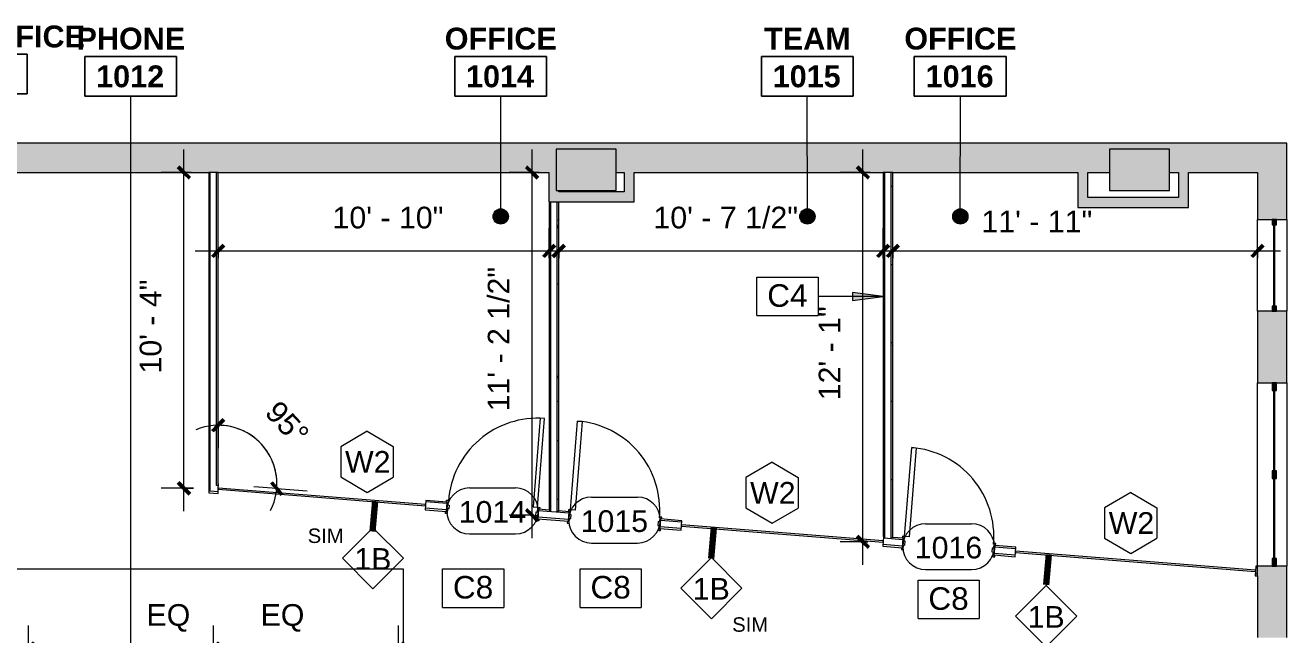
# Model space of a CAD drawing. Header units: inches. Extents: x 920 to 3811, y -644 to 2589.
# Drawn here: x 3229.5 to 3724.5, y 2342.9 to 2582.3 of the extents above; entities that cross this region are included whole.
import ezdxf

# ---------------------------------------------------------------- set-up
doc = ezdxf.new("R2010")
doc.units = ezdxf.units.IN
doc.header["$MEASUREMENT"] = 0
for name, color, linetype, lineweight in [('A-ANNO-DIMS', 211, 'Continuous', 9), ('A-ANNO-DIMS-96', 211, 'Continuous', 9), ('A-ANNO-KEYN', 231, 'Continuous', 9), ('A-ANNO-NOTE', 131, 'Continuous', 9), ('A-AREA-IDEN', 2, 'Continuous', 9), ('A-DOOR', 31, 'Continuous', 13), ('A-DOOR-IDEN', 31, 'Continuous', 9), ('A-GLAZ-CURT', 52, 'Continuous', 13), ('A-GLAZ-CWMG', 51, 'Continuous', 13), ('A-WALL', 113, 'Continuous', 13), ('A-WALL-IDEN', 211, 'Continuous', 9), ('A-WALL-PATT', 111, 'Continuous', 13), ('G-ANNO-TEXT', 231, 'Continuous', 9), ('I-WALL', 2, 'Continuous', 13), ('S-COLS', 52, 'Continuous', 13)]:
    doc.layers.add(name, color=color, linetype=linetype, lineweight=lineweight)
doc.styles.add('Arial', font='arial.ttf', dxfattribs={"height": 8.851796})
doc.styles.add('Swis721 Lt BT', font='swissl.ttf', dxfattribs={"height": 8.514638})
doc.styles.add('Swis721 Lt BT_1', font='swissl.ttf', dxfattribs={"height": 5.676425})
doc.styles.add('Swis721 Lt BT_B', font='', dxfattribs={"height": 8.583975})
doc.styles.get('Swis721 Lt BT_B').set_extended_font_data('Swis721 Lt BT', bold=True)
doc.dimstyles.new('OTJ_-_3_32__Linear__1_2__Tolerance', dxfattribs={"dimscale": 12, "dimtxt": 9, "dimasz": 0.375, "dimexe": 0.75, "dimexo": 0.5, "dimgap": 0.5, "dimtad": 1, "dimdec": 1, "dimrnd": 0.5, "dimzin": 3, "dimdsep": 46, "dimlunit": 4, "dimtxsty": 'Swis721 Lt BT', "dimblk1": 'OBLIQUE', "dimblk2": 'OBLIQUE', "dimsah": 1, "dimcen": 0.09, "dimdle": 0.75, "dimazin": 0, "dimtfac": 1, "dimtdec": 4, "dimtix": 1, "dimtmove": 0, "dimatfit": 3, "dimfxl": 1, "dimtvp": 1, "dimfrac": 2, "dimtolj": 1, "dimtzin": 0, "dimarcsym": 2})
doc.dimstyles.new('OTJ_-_3_32__Linear__1_2__Tolerance_1', dxfattribs={"dimscale": 12, "dimtxt": 9, "dimasz": 0.375, "dimexe": 0.75, "dimexo": 0.5, "dimgap": 0.5, "dimtad": 1, "dimdec": 1, "dimrnd": 0.5, "dimzin": 3, "dimdsep": 46, "dimlunit": 4, "dimtxsty": 'Swis721 Lt BT', "dimblk1": 'OBLIQUE', "dimblk2": 'OBLIQUE', "dimsah": 1, "dimcen": 0.09, "dimdle": 0.75, "dimazin": 0, "dimtfac": 1, "dimtdec": 4, "dimtix": 1, "dimtmove": 2, "dimatfit": 3, "dimfxl": 1, "dimtvp": 1, "dimfrac": 2, "dimtolj": 1, "dimtzin": 0, "dimarcsym": 2})
doc.dimstyles.new('OTJ_-_3_32__Linear__1_2__Tolerance_4', dxfattribs={"dimscale": 12, "dimtxt": 9, "dimasz": 0.375, "dimexe": 0.75, "dimexo": 0.5, "dimgap": 0.5, "dimtad": 1, "dimdec": 1, "dimrnd": 0.5, "dimzin": 3, "dimdsep": 46, "dimlunit": 4, "dimtxsty": 'Swis721 Lt BT', "dimblk1": 'OBLIQUE', "dimblk2": 'OBLIQUE', "dimsah": 1, "dimcen": 0.09, "dimdle": 0.75, "dimazin": 0, "dimtfac": 1, "dimtdec": 4, "dimtix": 1, "dimtmove": 2, "dimatfit": 3, "dimfxl": 1, "dimtvp": 1, "dimfrac": 2, "dimtolj": 1, "dimtzin": 0, "dimarcsym": 2})
doc.dimstyles.new('OTJ_-_3_32__Linear__1_2__Tolerance_5', dxfattribs={"dimscale": 12, "dimtxt": 9, "dimasz": 0.375, "dimexe": 0.75, "dimexo": 0.5, "dimgap": 0.5, "dimtad": 1, "dimdec": 1, "dimrnd": 0.5, "dimzin": 3, "dimdsep": 46, "dimlunit": 4, "dimtxsty": 'Swis721 Lt BT', "dimblk1": 'OBLIQUE', "dimblk2": 'OBLIQUE', "dimsah": 1, "dimcen": 0.09, "dimdle": 0.75, "dimazin": 0, "dimtfac": 1, "dimtdec": 4, "dimtix": 1, "dimtmove": 2, "dimatfit": 3, "dimfxl": 1, "dimtvp": 1, "dimfrac": 2, "dimtolj": 1, "dimtzin": 0, "dimarcsym": 2})
doc.dimstyles.new('OTJ_-_Angular_-_3_32__Nearest_Whole_Degree_Tolerance_11', dxfattribs={"dimscale": 12, "dimtxt": 9, "dimasz": 0.375, "dimexe": 0.75, "dimexo": 0.5, "dimgap": 0.5, "dimtad": 1, "dimdec": 1, "dimrnd": 0.5, "dimzin": 3, "dimdsep": 46, "dimlunit": 4, "dimtxsty": 'Swis721 Lt BT', "dimblk1": 'OBLIQUE', "dimblk2": 'OBLIQUE', "dimsah": 1, "dimcen": 0.09, "dimdle": 0.75, "dimadec": 0, "dimazin": 2, "dimtfac": 1, "dimtdec": 4, "dimtix": 1, "dimtmove": 0, "dimatfit": 3, "dimfxl": 1, "dimtvp": 1, "dimtfill": 1, "dimfrac": 2, "dimtolj": 1, "dimtzin": 0, "dimarcsym": 2})
pattern_1 = [(0, (-2544.007, 0), (30.72, 7.68), [1.267, -21.773, 1.267, -21.773, -122.88]), (0, (-2544.007, 0), (30.72, 7.68), [-46.08, 1.267, -44.813, 1.267, -21.773, -53.76]), (0, (-2544.007, 0), (30.72, 7.68), [-115.2, 1.267, -14.093, 1.267, -37.133]), (120, (-2532.487, 3.84), (-22.011075, 22.7643), [1.267, -21.773, 1.267, -21.773, -122.88]), (120, (-2532.487, 3.84), (-22.011075, 22.7643), [-46.08, 1.267, -44.813, 1.267, -21.773, -53.76]), (120, (-2532.487, 3.84), (-22.011075, 22.7643), [-115.2, 1.267, -14.093, 1.267, -37.133]), (240, (-2528.647, 19.2), (-8.708925, -30.4443), [1.267, -21.773, 1.267, -21.773, -122.88]), (240, (-2528.647, 19.2), (-8.708925, -30.4443), [-46.08, 1.267, -44.813, 1.267, -21.773, -53.76]), (240, (-2528.647, 19.2), (-8.708925, -30.4443), [-115.2, 1.267, -14.093, 1.267, -37.133])]

# ---------------------------------------------------------------- blocks, each defined once
blk = doc.blocks.new('Concrete-Rectangular-Column - 23 153_256 X 16 53_256-4406400-ELEVATION 10 -')
at = {"layer": 'S-COLS'}
blk.add_hatch(color=10, dxfattribs=at).paths.add_polyline_path([(-10.68, -8.1), (11.8, -8.1), (11.8, 8.1), (-11.8, 8.1), (-11.8, -8.1)], flags=0)
at = {"layer": 'S-COLS', "color": 8, "lineweight": 20}
for p, q in [((11.8, 8.1), (-11.8, 8.1)), ((-11.8, 8.1), (-11.8, -8.1)), ((11.8, -8.1), (11.8, 8.1)), ((-11.8, -8.1), (11.8, -8.1))]:
    blk.add_line(p, q, dxfattribs=at)
blk = doc.blocks.new('System Panel - Glazed-4405069-ELEVATION 10 -')
at = {"layer": 'A-GLAZ-CURT'}
blk.add_hatch(color=10, dxfattribs=at).paths.add_polyline_path([(-16, -0.25), (16, -0.25), (16, 0.25), (-16, 0.25)], flags=0)
at = {"layer": 'A-GLAZ-CURT', "color": 8, "lineweight": 20}
for p, q in [((16, 0.25), (-16, 0.25)), ((-16, 0.25), (-16, -0.25)), ((16, -0.25), (16, 0.25)), ((-16, -0.25), (16, -0.25))]:
    blk.add_line(p, q, dxfattribs=at)
blk = doc.blocks.new('Rectangular Mullion - 2_ x 1 3_4_-4405071-ELEVATION 10 -')
at = {"layer": 'A-GLAZ-CWMG'}
blk.add_hatch(color=10, dxfattribs=at).paths.add_polyline_path([(-2, 0.88), (0, 0.88), (0, -0.88), (-2, -0.88), (-2, 0.25)], flags=0)
at = {"layer": 'A-GLAZ-CWMG', "color": 8, "lineweight": 20}
for p, q in [((-2, 0.88), (0, 0.88)), ((-2, -0.88), (-2, 0.88)), ((0, 0.88), (0, -0.88)), ((0, -0.88), (-2, -0.88))]:
    blk.add_line(p, q, dxfattribs=at)
blk = doc.blocks.new('System Panel - Glazed-4405091-ELEVATION 10 -')
at = {"layer": 'A-GLAZ-CURT'}
blk.add_hatch(color=10, dxfattribs=at).paths.add_polyline_path([(-15.75, -0.25), (15.75, -0.25), (15.75, 0.25), (-15.75, 0.25)], flags=0)
at = {"layer": 'A-GLAZ-CURT', "color": 8, "lineweight": 20}
for p, q in [((15.75, 0.25), (-15.75, 0.25)), ((-15.75, 0.25), (-15.75, -0.25)), ((15.75, -0.25), (15.75, 0.25)), ((-15.75, -0.25), (15.75, -0.25))]:
    blk.add_line(p, q, dxfattribs=at)
blk = doc.blocks.new('Rectangular Mullion - 3_ x 1 3_4_-4405081-ELEVATION 10 -')
at = {"layer": 'A-GLAZ-CWMG'}
blk.add_hatch(color=10, dxfattribs=at).paths.add_polyline_path([(-3, -0.88), (-3, 0.88), (0, 0.88), (0, -0.88)], flags=0)
at = {"layer": 'A-GLAZ-CWMG', "color": 8, "lineweight": 20}
for p, q in [((-3, 0.88), (0, 0.88)), ((-3, -0.88), (-3, 0.88)), ((0, 0.88), (0, -0.88)), ((0, -0.88), (-3, -0.88))]:
    blk.add_line(p, q, dxfattribs=at)
blk = doc.blocks.new('Rectangular Mullion - 3_ x 1 3_4_-4405082-ELEVATION 10 -')
at = {"layer": 'A-GLAZ-CWMG'}
blk.add_hatch(color=10, dxfattribs=at).paths.add_polyline_path([(-3, -0.88), (0, -0.88), (0, 0.88), (-3, 0.88), (-3, -0.25)], flags=0)
at = {"layer": 'A-GLAZ-CWMG', "color": 8, "lineweight": 20}
for p, q in [((0, 0.88), (-3, 0.88)), ((-3, 0.88), (-3, -0.88)), ((0, -0.88), (0, 0.88)), ((-3, -0.88), (0, -0.88))]:
    blk.add_line(p, q, dxfattribs=at)
blk = doc.blocks.new('Rectangular Mullion - 2_ x 1 3_4_-4405073-ELEVATION 10 -')
at = {"layer": 'A-GLAZ-CWMG'}
blk.add_hatch(color=10, dxfattribs=at).paths.add_polyline_path([(-2, -0.88), (0, -0.88), (0, 0.88), (-2, 0.88), (-2, -0.25)], flags=0)
at = {"layer": 'A-GLAZ-CWMG', "color": 8, "lineweight": 20}
for p, q in [((0, 0.88), (-2, 0.88)), ((-2, 0.88), (-2, -0.88)), ((0, -0.88), (0, 0.88)), ((-2, -0.88), (0, -0.88))]:
    blk.add_line(p, q, dxfattribs=at)
blk = doc.blocks.new('Rectangular Mullion - 3_ x 1 3_4_-4405090-ELEVATION 10 -')
at = {"layer": 'A-GLAZ-CWMG'}
blk.add_hatch(color=10, dxfattribs=at).paths.add_polyline_path([(1.5, -0.88), (-1.5, -0.88), (-1.5, 0.88), (1.5, 0.88), (1.5, -0.25)], flags=0)
at = {"layer": 'A-GLAZ-CWMG', "color": 8, "lineweight": 20}
for p, q in [((-1.5, 0.88), (1.5, 0.88)), ((-1.5, -0.88), (-1.5, 0.88)), ((1.5, 0.88), (1.5, -0.88)), ((1.5, -0.88), (-1.5, -0.88))]:
    blk.add_line(p, q, dxfattribs=at)
blk = doc.blocks.new('Single Flush_No Glass - 3_-0_x8_-0_-4278853-ELEVATION 10 -')
at = {"layer": 'A-DOOR'}
for p, q in [((19.74, 37.71), (19.74, 2.71)), ((21.49, 37.71), (19.74, 37.71)), ((21.49, 2.71), (21.49, 37.71)), ((19.74, 2.71), (21.49, 2.71))]:
    blk.add_line(p, q, dxfattribs=at)
at = {"layer": 'A-DOOR', "lineweight": 9}
for p, q in [((-14.38, 2.71), (-13.63, 2.71)), ((-14.38, 1.96), (-14.38, 2.71)), ((-13.63, 2.71), (-13.63, 0.84)), ((-13.63, 0.84), (-13.13, 0.84)), ((-13.13, 0.84), (-13.13, -0.66)), ((21.12, 0.84), (21.62, 0.84)), ((21.12, -0.66), (21.12, 0.84)), ((21.62, 2.71), (22.37, 2.71)), ((21.62, 0.84), (21.62, 2.71)), ((22.37, 2.71), (22.37, 1.96)), ((-14.38, -2.54), (-14.38, -1.79)), ((-13.63, -2.54), (-14.38, -2.54)), ((-13.63, -0.66), (-13.63, -2.54)), ((-13.13, -0.66), (-13.63, -0.66)), ((21.62, -0.66), (21.12, -0.66)), ((21.62, -2.54), (21.62, -0.66)), ((22.37, -2.54), (21.62, -2.54)), ((22.37, -1.79), (22.37, -2.54))]:
    blk.add_line(p, q, dxfattribs=at)
blk.add_arc((21.49, 2.71), 35, 90, 180.5, dxfattribs=at)
blk = doc.blocks.new('Single Flush_No Glass - 3_-0_x8_-0_-4562045-ELEVATION 10 -')
at = {"layer": 'A-DOOR', "lineweight": 9}
for p, q in [((-14.38, 2.54), (-14.38, 1.79)), ((-13.63, 2.54), (-14.38, 2.54)), ((-13.63, 0.66), (-13.63, 2.54)), ((-13.13, 0.66), (-13.63, 0.66)), ((-13.13, -0.84), (-13.13, 0.66)), ((21.62, 0.66), (21.12, 0.66)), ((21.12, 0.66), (21.12, -0.84)), ((22.37, 2.54), (21.62, 2.54)), ((21.62, 2.54), (21.62, 0.66)), ((22.37, 1.79), (22.37, 2.54)), ((-14.38, -1.96), (-14.38, -2.71)), ((-14.38, -2.71), (-13.63, -2.71)), ((-13.63, -2.71), (-13.63, -0.84)), ((-13.63, -0.84), (-13.13, -0.84)), ((21.12, -0.84), (21.62, -0.84)), ((21.62, -0.84), (21.62, -2.71)), ((21.62, -2.71), (22.37, -2.71)), ((22.37, -2.71), (22.37, -1.96))]:
    blk.add_line(p, q, dxfattribs=at)
at = {"layer": 'A-DOOR'}
for p, q in [((19.74, -2.71), (21.49, -2.71)), ((19.74, -37.71), (19.74, -2.71)), ((21.49, -2.71), (21.49, -37.71)), ((21.49, -37.71), (19.74, -37.71))]:
    blk.add_line(p, q, dxfattribs=at)
at = {"layer": 'A-DOOR', "lineweight": 9}
blk.add_arc((21.49, -2.71), 35, 179.5, 270, dxfattribs=at)
blk = doc.blocks.new('System Panel - Glazed-6020469-ELEVATION 10 -')
at = {"layer": 'A-GLAZ-CURT'}
for p, q in [((40.79, 0.25), (-40.79, 0.25)), ((-40.79, 0.25), (-40.79, -0.25)), ((40.79, -0.25), (40.79, 0.25)), ((-40.79, -0.25), (40.79, -0.25))]:
    blk.add_line(p, q, dxfattribs=at)
blk = doc.blocks.new('System Panel - Glazed-6020474-ELEVATION 10 -')
at = {"layer": 'A-GLAZ-CURT'}
for p, q in [((39.69, 0.25), (-39.69, 0.25)), ((-39.69, 0.25), (-39.69, -0.25)), ((39.69, -0.25), (39.69, 0.25)), ((-39.69, -0.25), (39.69, -0.25))]:
    blk.add_line(p, q, dxfattribs=at)
blk = doc.blocks.new('System Panel - Glazed-6020478-ELEVATION 10 -')
at = {"layer": 'A-GLAZ-CURT'}
for p, q in [((47.19, 0.25), (-47.19, 0.25)), ((-47.19, 0.25), (-47.19, -0.25)), ((47.19, -0.25), (47.19, 0.25)), ((-47.19, -0.25), (47.19, -0.25))]:
    blk.add_line(p, q, dxfattribs=at)
blk = doc.blocks.new('DIMBLOCK26-ELEVATION 10 -')
at = {"layer": 'A-ANNO-DIMS-96'}
for p, q in [((3558.18, 2370.4), (3558.18, 2533.44)), ((3561, 2524.44), (3549.18, 2524.44)), ((3558.18, 2524.44), (3561, 2524.44)), ((3560.12, 2379.4), (3549.18, 2379.4)), ((3558.18, 2379.4), (3560.12, 2379.4))]:
    blk.add_line(p, q, dxfattribs=at)
at = {"layer": 'A-ANNO-DIMS-96', "lineweight": 50}
for p, q in [((3558.18, 2524.44), (3555.93, 2526.69)), ((3558.18, 2524.44), (3560.43, 2522.19)), ((3558.18, 2379.4), (3555.93, 2381.65)), ((3558.18, 2379.4), (3560.43, 2377.15))]:
    blk.add_line(p, q, dxfattribs=at)
at = {"layer": 'A-ANNO-DIMS-96', "color": 0, "insert": (3540.81, 2434.99), "char_height": 8.515, "width": 40.6286, "attachment_point": 1, "rotation": 90, "line_spacing_factor": 1.00667, "style": 'Swis721 Lt BT'}
blk.add_mtext('12\' - 1"', dxfattribs=at)
blk = doc.blocks.new('_Oblique')
at = {"color": 0, "linetype": 'ByBlock', "lineweight": -2}
blk.add_line((-0.5, -0.5), (0.5, 0.5), dxfattribs=at)
blk = doc.blocks.new('DIMBLOCK27-ELEVATION 10 -')
at = {"layer": 'A-ANNO-DIMS-96'}
for p, q in [((3428.35, 2380.8), (3428.35, 2533.44)), ((3431.17, 2524.44), (3419.35, 2524.44)), ((3428.35, 2524.44), (3431.17, 2524.44)), ((3429.04, 2389.8), (3419.35, 2389.8)), ((3428.35, 2389.8), (3429.04, 2389.8))]:
    blk.add_line(p, q, dxfattribs=at)
at = {"layer": 'A-ANNO-DIMS-96', "lineweight": 50}
for p, q in [((3428.35, 2524.44), (3426.1, 2526.69)), ((3428.35, 2524.44), (3430.6, 2522.19)), ((3428.35, 2389.8), (3426.1, 2392.05)), ((3428.35, 2389.8), (3430.6, 2387.55))]:
    blk.add_line(p, q, dxfattribs=at)
at = {"layer": 'A-ANNO-DIMS-96', "color": 0, "insert": (3410.98, 2430.62), "char_height": 8.5146, "width": 63.6, "attachment_point": 1, "rotation": 90, "line_spacing_factor": 1.00667, "style": 'Swis721 Lt BT'}
blk.add_mtext('11\' - 2 1/2"', dxfattribs=at)
blk = doc.blocks.new('DIMBLOCK28-ELEVATION 10 -')
at = {"layer": 'A-ANNO-DIMS-96'}
for p, q in [((3291.79, 2391.4), (3291.79, 2533.44)), ((3294.6, 2524.44), (3282.79, 2524.44)), ((3291.79, 2524.44), (3294.6, 2524.44)), ((3295.47, 2400.4), (3282.79, 2400.4)), ((3291.79, 2400.4), (3295.47, 2400.4))]:
    blk.add_line(p, q, dxfattribs=at)
at = {"layer": 'A-ANNO-DIMS-96', "lineweight": 50}
for p, q in [((3291.79, 2524.44), (3289.54, 2526.69)), ((3291.79, 2524.44), (3294.04, 2522.19)), ((3291.79, 2400.4), (3289.54, 2402.65)), ((3291.79, 2400.4), (3294.04, 2398.15))]:
    blk.add_line(p, q, dxfattribs=at)
at = {"layer": 'A-ANNO-DIMS-96', "color": 0, "insert": (3274.41, 2445.49), "char_height": 8.515, "width": 40.6286, "attachment_point": 1, "rotation": 90, "line_spacing_factor": 1.00667, "style": 'Swis721 Lt BT'}
blk.add_mtext('10\' - 4"', dxfattribs=at)
blk = doc.blocks.new('DIMBLOCK29-ELEVATION 10 -')
at = {"layer": 'A-ANNO-DIMS-96'}
for p, q in [((3305.22, 2490.81), (3305.22, 2502.63)), ((3435.04, 2490.81), (3435.04, 2502.63)), ((3296.22, 2493.63), (3444.04, 2493.63)), ((3305.22, 2493.63), (3305.22, 2490.81)), ((3435.04, 2493.63), (3435.04, 2490.81))]:
    blk.add_line(p, q, dxfattribs=at)
at = {"layer": 'A-ANNO-DIMS-96', "lineweight": 50}
for p, q in [((3305.22, 2493.63), (3307.47, 2495.88)), ((3435.04, 2493.63), (3437.29, 2495.88)), ((3305.22, 2493.63), (3302.97, 2491.38)), ((3435.04, 2493.63), (3432.79, 2491.38))]:
    blk.add_line(p, q, dxfattribs=at)
at = {"layer": 'A-ANNO-DIMS-96', "color": 0, "insert": (3350.06, 2511), "char_height": 8.515, "width": 48.1714, "attachment_point": 1, "line_spacing_factor": 1.00667, "style": 'Swis721 Lt BT'}
blk.add_mtext('10\' - 10"', dxfattribs=at)
blk = doc.blocks.new('DIMBLOCK30-ELEVATION 10 -')
at = {"layer": 'A-ANNO-DIMS-96'}
for p, q in [((3438.79, 2490.81), (3438.79, 2502.63)), ((3566.12, 2490.81), (3566.12, 2502.63)), ((3429.79, 2493.63), (3575.12, 2493.63)), ((3438.79, 2493.63), (3438.79, 2490.81)), ((3566.12, 2493.63), (3566.12, 2490.81))]:
    blk.add_line(p, q, dxfattribs=at)
at = {"layer": 'A-ANNO-DIMS-96', "lineweight": 50}
for p, q in [((3438.79, 2493.63), (3441.04, 2495.88)), ((3566.12, 2493.63), (3568.37, 2495.88)), ((3438.79, 2493.63), (3436.54, 2491.38)), ((3566.12, 2493.63), (3563.87, 2491.38))]:
    blk.add_line(p, q, dxfattribs=at)
at = {"layer": 'A-ANNO-DIMS-96', "color": 0, "insert": (3475.96, 2511), "char_height": 8.5146, "width": 63.6, "attachment_point": 1, "line_spacing_factor": 1.00667, "style": 'Swis721 Lt BT'}
blk.add_mtext('10\' - 7 1/2"', dxfattribs=at)
blk = doc.blocks.new('DIMBLOCK31-ELEVATION 10 -')
at = {"layer": 'A-ANNO-DIMS-96'}
for p, q in [((3569.87, 2490.81), (3569.87, 2502.63)), ((3712.95, 2490.81), (3712.95, 2502.63)), ((3560.87, 2493.63), (3721.95, 2493.63)), ((3569.87, 2493.63), (3569.87, 2490.81)), ((3712.95, 2493.63), (3712.95, 2490.81))]:
    blk.add_line(p, q, dxfattribs=at)
at = {"layer": 'A-ANNO-DIMS-96', "lineweight": 50}
for p, q in [((3569.87, 2493.63), (3572.12, 2495.88)), ((3712.95, 2493.63), (3715.2, 2495.88)), ((3569.87, 2493.63), (3567.62, 2491.38)), ((3712.95, 2493.63), (3710.7, 2491.38))]:
    blk.add_line(p, q, dxfattribs=at)
at = {"layer": 'A-ANNO-DIMS-96', "color": 0, "insert": (3604.64, 2509.47), "char_height": 8.515, "width": 48.1714, "attachment_point": 1, "line_spacing_factor": 1.00667, "style": 'Swis721 Lt BT'}
blk.add_mtext('11\' - 11"', dxfattribs=at)
blk = doc.blocks.new('DIMBLOCK32-ELEVATION 10 -')
at = {"layer": 'A-ANNO-DIMS-96'}
for p, q in [((3230.74, 2313.06), (3230.74, 2346.54)), ((3303.35, 2311.19), (3303.35, 2346.54)), ((3221.74, 2337.54), (3303.35, 2337.54)), ((3230.74, 2337.54), (3230.74, 2313.06)), ((3303.35, 2337.54), (3303.35, 2311.19))]:
    blk.add_line(p, q, dxfattribs=at)
at = {"layer": 'A-ANNO-DIMS-96', "lineweight": 50}
for p, q in [((3230.74, 2337.54), (3228.49, 2335.29)), ((3230.74, 2337.54), (3232.99, 2339.79)), ((3303.35, 2337.54), (3301.1, 2335.29)), ((3303.35, 2337.54), (3305.6, 2339.79))]:
    blk.add_line(p, q, dxfattribs=at)
at = {"layer": 'A-ANNO-DIMS-96', "color": 0, "insert": (3277.08, 2354.92), "char_height": 8.515, "width": 19.3714, "attachment_point": 1, "line_spacing_factor": 1.00667, "style": 'Swis721 Lt BT'}
blk.add_mtext('EQ', dxfattribs=at)
blk = doc.blocks.new('DIMBLOCK33-ELEVATION 10 -')
at = {"layer": 'A-ANNO-DIMS-96'}
for p, q in [((3303.35, 2311.19), (3303.35, 2346.54)), ((3375.96, 2325.06), (3375.96, 2346.54)), ((3303.35, 2337.54), (3384.96, 2337.54)), ((3303.35, 2337.54), (3303.35, 2311.19)), ((3375.96, 2337.54), (3375.96, 2325.06))]:
    blk.add_line(p, q, dxfattribs=at)
at = {"layer": 'A-ANNO-DIMS-96', "lineweight": 50}
for p, q in [((3303.35, 2337.54), (3301.1, 2335.29)), ((3303.35, 2337.54), (3305.6, 2339.79)), ((3375.96, 2337.54), (3373.71, 2335.29)), ((3375.96, 2337.54), (3378.21, 2339.79))]:
    blk.add_line(p, q, dxfattribs=at)
at = {"layer": 'A-ANNO-DIMS-96', "color": 0, "insert": (3321.84, 2354.92), "char_height": 8.515, "width": 19.3714, "attachment_point": 1, "line_spacing_factor": 1.00667, "style": 'Swis721 Lt BT'}
blk.add_mtext('EQ', dxfattribs=at)
blk = doc.blocks.new('DIMBLOCK43-ELEVATION 10 -')
at = {"layer": 'A-ANNO-DIMS-96'}
for p, q in [((3305.22, 2425.16), (3305.22, 2437.16)), ((3305.22, 2425.16), (3305.22, 2416.16)), ((3328.18, 2400.32), (3319.21, 2401.03)), ((3328.18, 2400.32), (3328.18, 2400.32)), ((3328.18, 2400.32), (3340.14, 2399.37))]:
    blk.add_line(p, q, dxfattribs=at)
at = {"layer": 'A-ANNO-DIMS-96', "lineweight": 50}
for p, q in [((3305.22, 2425.16), (3307.47, 2427.41)), ((3305.22, 2425.16), (3302.97, 2422.91)), ((3328.18, 2400.32), (3326.11, 2402.74)), ((3328.18, 2400.32), (3330.24, 2397.89))]:
    blk.add_line(p, q, dxfattribs=at)
at = {"layer": 'A-ANNO-DIMS-96'}
for start, end in [(333.0673, 112.3951), (355.4625, 90)]:
    blk.add_arc((3305.22, 2402.14), 23.03, start, end, dxfattribs=at)
at = {"layer": 'A-ANNO-DIMS-96', "color": 0, "insert": (3329.32, 2435.58), "char_height": 8.515, "width": 19.7143, "attachment_point": 1, "rotation": 312.7312, "line_spacing_factor": 1.00667, "style": 'Swis721 Lt BT', "bg_fill": 3, "box_fill_scale": 1.25, "bg_fill_color": 0, "bg_fill_transparency": 0}
blk.add_mtext('95°', dxfattribs=at)
blk = doc.blocks.new('Window Tag _Annotation_ - Window Tag _Annotation_-6038936-ELEVATION 10 -')
at = {"layer": 'A-ANNO-NOTE'}
for p, q in [((0, 0.125), (-0.1071, 0.0619)), ((0, 0.125), (0.107, 0.062)), ((-0.1071, 0.0619), (-0.1071, -0.0619)), ((0.107, 0.062), (0.107, -0.0624)), ((-0.1071, -0.0619), (0, -0.125)), ((0, -0.125), (0.107, -0.0624))]:
    blk.add_line(p, q, dxfattribs=at)
blk = doc.blocks.new('Keynote Tag - Keynote Number - Boxed-135510-ELEVATION 10 -')
at = {"layer": 'A-ANNO-KEYN'}
for p, q in [((-0.125, -0.0792), (-0.125, 0.0781)), ((-0.125, 0.0781), (0.125, 0.0781)), ((0.125, 0.0781), (0.125, -0.0792)), ((-0.125, -0.0792), (0.125, -0.0792))]:
    blk.add_line(p, q, dxfattribs=at)
blk = doc.blocks.new('OTJ_ Room Tag - Room Name _ Number-360227-ELEVATION 10 -')
at = {"layer": 'A-AREA-IDEN'}
for p, q in [((-0.1881, -0.1636), (-0.1881, -0.0018)), ((-0.1881, -0.0018), (0.1869, -0.0018)), ((0.1869, -0.0018), (-0.1881, -0.0018)), ((-0.1881, -0.0018), (-0.1881, -0.1636)), ((0.1869, -0.0018), (0.1869, -0.1636)), ((0.1869, -0.1636), (0.1869, -0.0018)), ((0.1869, -0.1636), (-0.1881, -0.1636)), ((-0.1881, -0.1636), (0.1869, -0.1636))]:
    blk.add_line(p, q, dxfattribs=at)
blk = doc.blocks.new('Door Tag - Door Tag-41184-ELEVATION 10 -')
at = {"layer": 'A-DOOR-IDEN'}
for p, q in [((-0.09375, 0.09375), (0.09375, 0.09375)), ((-0.09375, -0.09375), (0.09375, -0.09375))]:
    blk.add_line(p, q, dxfattribs=at)
for centre, start, end in [((-0.09375, 0), 90, 270), ((0.09375, 0), 270, 90)]:
    blk.add_arc(centre, 0.09375, start, end, dxfattribs=at)
blk = doc.blocks.new('Wall Tag - 1_4_-62626-ELEVATION 10 -')
at = {"layer": 'A-WALL-IDEN'}
for p, q in [((-0.125, 0), (0, 0.125)), ((0, 0.125), (0.125, 0)), ((-0.125, 0), (0, -0.125)), ((0, -0.125), (0.125, 0))]:
    blk.add_line(p, q, dxfattribs=at)

msp = doc.modelspace()

# ---------------------------------------------------------------- hatches: boundary and pattern name
at = {"layer": 'A-ANNO-KEYN'}
msp.add_hatch(color=256, dxfattribs=at).paths.add_polyline_path([(3566.09, 2475.78), (3554.09, 2477.36), (3554.09, 2474.2)], flags=0)
at = {"layer": 'A-AREA-IDEN'}
h = msp.add_hatch(color=256, dxfattribs=at)
edge = h.paths.add_edge_path(flags=0)
edge.add_arc((3416.05, 2507.18), 3, 0, 360)
h = msp.add_hatch(color=256, dxfattribs=at)
edge = h.paths.add_edge_path(flags=0)
edge.add_arc((3536.37, 2507.18), 3, 0, 360)
h = msp.add_hatch(color=256, dxfattribs=at)
edge = h.paths.add_edge_path(flags=0)
edge.add_arc((3596.37, 2507.18), 3, 0, 360)
at = {"layer": 'A-WALL-PATT', "lineweight": 9}
for points in [[(3566.74, 2524.44), (3654.85, 2524.44), (3654.85, 2533.54), (3678.45, 2533.54), (3678.45, 2524.44), (3724.45, 2524.44), (3724.45, 2535.94), (2677.47, 2535.94), (2677.47, 2531.98), (2698.67, 2531.98), (2698.67, 2524.44), (2889.49, 2524.44), (2889.49, 2533.62), (2917.86, 2533.62), (2917.9, 2524.44), (3167.65, 2524.44), (3167.65, 2533.54), (3191.25, 2533.54), (3191.25, 2524.44), (3437.76, 2524.44), (3437.76, 2533.54), (3461.36, 2533.54), (3461.36, 2524.44), (3566.12, 2524.44)], [(3434.95, 2512.94), (3438.88, 2512.94), (3438.88, 2517.33), (3437.76, 2517.33), (3437.76, 2524.44), (3434.95, 2524.44)], [(3468.45, 2516.87), (3468.45, 2524.44), (3464.52, 2524.44), (3464.52, 2516.87)], [(3642.45, 2510.69), (3646.38, 2510.69), (3646.38, 2524.44), (3642.45, 2524.44), (3642.45, 2514.62)], [(3685.95, 2514.62), (3685.95, 2524.44), (3682.02, 2524.44), (3682.02, 2514.62)], [(3461.36, 2512.94), (3468.45, 2512.94), (3468.45, 2516.87), (3438.88, 2516.87), (3438.88, 2512.94)], [(3682.02, 2510.69), (3685.95, 2510.69), (3685.95, 2514.62), (3646.38, 2514.62), (3646.38, 2510.69), (3678.45, 2510.69)]]:
    msp.add_hatch(color=7, dxfattribs=at).paths.add_polyline_path(points, flags=0)
h = msp.add_hatch(dxfattribs=at)
h.set_pattern_fill('FP_2', color=256, style=0, pattern_type=2)
h.set_pattern_definition(pattern_1)
h.paths.add_polyline_path([(3566.74, 2381.38), (3566.74, 2524.44), (3566.12, 2524.44), (3566.14, 2381.43), (3566.27, 2381.42)], flags=0)
h = msp.add_hatch(dxfattribs=at)
h.set_pattern_fill('FP_2', color=256, style=0, pattern_type=2)
h.set_pattern_definition(pattern_1)
h.paths.add_polyline_path([(3569.87, 2381.13), (3569.87, 2524.44), (3569.24, 2524.44), (3569.24, 2381.18)], flags=0)
h = msp.add_hatch(color=7, dxfattribs=at)
h.paths.add_polyline_path([(3724.45, 2276.78), (3724.45, 2305.78), (3712.95, 2305.78), (3712.95, 2276.78)], flags=0)
h.paths.add_polyline_path([(3724.45, 2341.78), (3724.45, 2369.78), (3712.95, 2369.78), (3712.95, 2341.78)], flags=0)
h.paths.add_polyline_path([(3724.45, 2441.78), (3724.45, 2469.94), (3712.95, 2469.94), (3712.95, 2441.78)], flags=0)
h.paths.add_polyline_path([(3712.95, 2505.94), (3724.45, 2505.94), (3724.45, 2524.44), (3712.95, 2524.44)], flags=0)
h = msp.add_hatch(dxfattribs=at)
h.set_pattern_fill('FP_2', color=256, style=0, pattern_type=2)
h.set_pattern_definition(pattern_1)
h.paths.add_polyline_path([(3435.67, 2391.78), (3435.67, 2512.94), (3435.04, 2512.94), (3435.04, 2391.83)], flags=0)
h = msp.add_hatch(dxfattribs=at)
h.set_pattern_fill('FP_2', color=256, style=0, pattern_type=2)
h.set_pattern_definition(pattern_1)
h.paths.add_polyline_path([(3438.79, 2391.54), (3438.79, 2512.94), (3438.17, 2512.94), (3438.17, 2391.59)], flags=0)

# ---------------------------------------------------------------- linework, layer by layer
at = {"layer": 'A-ANNO-KEYN'}
for p, q in [((3566.09, 2475.78), (3540.55, 2475.78)), ((3566.09, 2475.78), (3554.09, 2477.36)), ((3554.09, 2477.36), (3554.09, 2474.2)), ((3554.09, 2474.2), (3566.09, 2475.78))]:
    msp.add_line(p, q, dxfattribs=at)
at = {"layer": 'A-AREA-IDEN'}
for p, q in [((3270.94, 2298.46), (3270.94, 2554.48)), ((3416.05, 2507.18), (3416.07, 2554.48)), ((3536.37, 2507.18), (3536.32, 2554.48)), ((3596.37, 2507.18), (3596.38, 2554.48))]:
    msp.add_line(p, q, dxfattribs=at)
for centre in [(3416.05, 2507.18), (3536.37, 2507.18), (3596.37, 2507.18)]:
    msp.add_circle(centre, 3, dxfattribs=at)
at = {"layer": 'A-WALL', "color": 8, "lineweight": 20}
for p, q in [((3724.45, 2535.94), (2670.97, 2535.94)), ((3724.45, 2505.94), (3724.45, 2535.94)), ((3192.95, 2524.44), (3301.47, 2524.44)), ((3305.22, 2524.44), (3434.95, 2524.44)), ((3434.95, 2524.44), (3434.95, 2512.94)), ((3461.36, 2524.44), (3464.52, 2524.44)), ((3464.52, 2524.44), (3464.52, 2516.87)), ((3468.45, 2524.44), (3566.12, 2524.44)), ((3468.45, 2512.94), (3468.45, 2524.44)), ((3569.87, 2524.44), (3642.45, 2524.44)), ((3642.45, 2524.44), (3642.45, 2510.69)), ((3646.38, 2524.44), (3654.85, 2524.44)), ((3646.38, 2514.62), (3646.38, 2524.44)), ((3678.45, 2524.44), (3682.02, 2524.44)), ((3682.02, 2524.44), (3682.02, 2514.62)), ((3685.95, 2524.44), (3712.95, 2524.44)), ((3685.95, 2510.69), (3685.95, 2524.44)), ((3712.95, 2524.44), (3712.95, 2505.94)), ((3438.88, 2516.87), (3438.88, 2517.33)), ((3464.52, 2516.87), (3438.88, 2516.87)), ((3682.02, 2514.62), (3646.38, 2514.62)), ((3434.95, 2512.94), (3435.04, 2512.94)), ((3438.79, 2512.94), (3468.45, 2512.94)), ((3642.45, 2510.69), (3685.95, 2510.69)), ((3712.95, 2505.94), (3724.45, 2505.94)), ((3712.95, 2469.94), (3712.95, 2441.78)), ((3724.45, 2469.94), (3712.95, 2469.94)), ((3724.45, 2441.78), (3724.45, 2469.94)), ((3712.95, 2441.78), (3724.45, 2441.78)), ((3724.45, 2369.78), (3712.95, 2369.78)), ((3712.95, 2366.02), (3712.95, 2341.78)), ((3724.45, 2341.78), (3724.45, 2369.78))]:
    msp.add_line(p, q, dxfattribs=at)
at = {"layer": 'A-WALL'}
for p, q in [((3305.22, 2524.44), (3301.47, 2524.44)), ((3302.1, 2399.25), (3302.1, 2524.44)), ((3304.6, 2401.56), (3304.6, 2524.44)), ((3569.87, 2524.44), (3566.12, 2524.44)), ((3566.74, 2380.76), (3566.74, 2524.44)), ((3569.24, 2380.56), (3569.24, 2524.44)), ((3435.67, 2391.16), (3435.67, 2512.94)), ((3438.17, 2390.96), (3438.17, 2512.94)), ((3305.32, 2401.5), (3304.6, 2401.56)), ((3305.22, 2399), (3302.1, 2399.25)), ((3394.8, 2391.89), (3386.45, 2392.56)), ((3395, 2394.38), (3386.65, 2395.05)), ((3442.85, 2390.59), (3430.89, 2391.54)), ((3435.04, 2391.83), (3435.67, 2391.78)), ((3438.17, 2391.59), (3438.79, 2391.54)), ((3442.65, 2388.1), (3430.69, 2389.04)), ((3487.09, 2387.08), (3478.74, 2387.74)), ((3486.89, 2384.58), (3478.54, 2385.25)), ((3573.92, 2380.19), (3566.22, 2380.8)), ((3566.27, 2381.42), (3566.74, 2381.38)), ((3569.24, 2381.18), (3569.87, 2381.13)), ((3573.73, 2377.69), (3566.02, 2378.3)), ((3618.16, 2376.67), (3609.81, 2377.34)), ((3617.96, 2374.18), (3609.61, 2374.85)), ((3712.95, 2366.64), (3712.04, 2366.72)), ((3712.95, 2369.15), (3712.24, 2369.21))]:
    msp.add_line(p, q, dxfattribs=at)
at = {"layer": 'A-WALL', "color": 55}
for p, q in [((3435.04, 2512.94), (3438.79, 2512.94)), ((3712.95, 2469.94), (3712.95, 2505.94)), ((3724.45, 2505.94), (3724.45, 2469.94)), ((3712.95, 2366.02), (3712.95, 2441.78)), ((3724.45, 2441.78), (3724.45, 2369.78))]:
    msp.add_line(p, q, dxfattribs=at)
at = {"layer": 'A-WALL-IDEN', "lineweight": 90}
for p, q in [((3366.76, 2395.37), (3365.81, 2383.41)), ((3499.61, 2384.83), (3498.66, 2372.87)), ((3631.05, 2374.4), (3630.1, 2362.44))]:
    msp.add_line(p, q, dxfattribs=at)
at = {"layer": 'A-WALL-IDEN'}
for p, q in [((3366.76, 2395.37), (3365.93, 2384.95)), ((3499.61, 2384.83), (3498.69, 2373.21)), ((3631.05, 2374.4), (3630.08, 2362.19))]:
    msp.add_line(p, q, dxfattribs=at)
at = {"layer": 'G-ANNO-TEXT', "color": 7}
for p, q in [((3377.95, 2368.67), (3156.96, 2368.67)), ((3377.95, 2320.84), (3377.95, 2368.67))]:
    msp.add_line(p, q, dxfattribs=at)
at = {"layer": 'I-WALL'}
for p, q in [((3301.47, 2524.44), (3301.47, 2398.67)), ((3305.22, 2402.14), (3305.22, 2524.44)), ((3566.12, 2524.44), (3566.12, 2381.43)), ((3569.87, 2381.13), (3569.87, 2524.44)), ((3435.04, 2512.94), (3435.04, 2391.83)), ((3438.79, 2391.54), (3438.79, 2512.94)), ((3305.37, 2402.12), (3305.22, 2402.14)), ((3305.22, 2400.26), (3305.37, 2402.12)), ((3301.47, 2398.67), (3305.22, 2398.37)), ((3305.22, 2398.37), (3305.22, 2400.26)), ((3386.7, 2395.67), (3386.4, 2391.93)), ((3395.05, 2395.01), (3386.7, 2395.67)), ((3386.4, 2391.93), (3394.75, 2391.27)), ((3394.75, 2391.27), (3395.05, 2395.01)), ((3430.94, 2392.16), (3430.64, 2388.42)), ((3435.04, 2391.83), (3430.94, 2392.16)), ((3442.9, 2391.21), (3438.79, 2391.54)), ((3442.6, 2387.47), (3442.9, 2391.21)), ((3430.64, 2388.42), (3442.6, 2387.47)), ((3478.79, 2388.36), (3478.49, 2384.62)), ((3487.13, 2387.7), (3478.79, 2388.36)), ((3486.84, 2383.96), (3487.13, 2387.7)), ((3478.49, 2384.62), (3486.84, 2383.96)), ((3566.27, 2381.42), (3565.97, 2377.68)), ((3566.12, 2381.43), (3566.27, 2381.42)), ((3573.97, 2380.81), (3569.87, 2381.13)), ((3573.68, 2377.07), (3573.97, 2380.81)), ((3565.97, 2377.68), (3573.68, 2377.07)), ((3609.86, 2377.96), (3609.56, 2374.22)), ((3618.21, 2377.3), (3609.86, 2377.96)), ((3617.91, 2373.56), (3618.21, 2377.3)), ((3609.56, 2374.22), (3617.91, 2373.56)), ((3712.29, 2369.83), (3711.99, 2366.09)), ((3711.99, 2366.09), (3712.95, 2366.02)), ((3712.95, 2369.78), (3712.29, 2369.83))]:
    msp.add_line(p, q, dxfattribs=at)

# ---------------------------------------------------------------- block references
at = {"layer": 'A-ANNO-KEYN', "xscale": 95.99999999999994, "yscale": 95.99999999999994, "zscale": 95.99999999999994}
for p in [(3528.55, 2475.83), (3405.24, 2361.26), (3459.2, 2361.26), (3591.77, 2356.82)]:
    msp.add_blockref('Keynote Tag - Keynote Number - Boxed-135510-ELEVATION 10 -', p, dxfattribs=at)
at = {"layer": 'A-ANNO-NOTE', "xscale": 96, "yscale": 96, "zscale": 96}
for p in [(3363.62, 2410.82), (3522.53, 2398.66), (3663.25, 2386.82)]:
    msp.add_blockref('Window Tag _Annotation_ - Window Tag _Annotation_-6038936-ELEVATION 10 -', p, dxfattribs=at)
at = {"layer": 'A-AREA-IDEN', "xscale": 95.99999999999994, "yscale": 95.99999999999994, "zscale": 95.99999999999994}
for p in [(3212.3, 2571.02), (3270.93, 2570.18), (3416.05, 2570.18), (3536.37, 2570.18), (3596.37, 2570.18)]:
    msp.add_blockref('OTJ_ Room Tag - Room Name _ Number-360227-ELEVATION 10 -', p, dxfattribs=at)
at = {"layer": 'A-DOOR'}
for name, p, rotation in [('Single Flush_No Glass - 3_-0_x8_-0_-4278853-ELEVATION 10 -', (3408.86, 2391.94), 355.4624529804744), ('Single Flush_No Glass - 3_-0_x8_-0_-4562045-ELEVATION 10 -', (3464.67, 2387.51), 175.4624529804744), ('Single Flush_No Glass - 3_-0_x8_-0_-4562045-ELEVATION 10 -', (3595.74, 2377.11), 175.4624529804744)]:
    msp.add_blockref(name, p, dxfattribs=dict(at, rotation=rotation))
at = {"layer": 'A-DOOR-IDEN', "xscale": 95.99999999999994, "yscale": 95.99999999999994, "zscale": 95.99999999999994}
for p in [(3412.83, 2391.54), (3460.69, 2387.92), (3591.77, 2377.52)]:
    msp.add_blockref('Door Tag - Door Tag-41184-ELEVATION 10 -', p, dxfattribs=at)
at = {"layer": 'A-GLAZ-CURT', "color": 55, "rotation": 89.99999999999933}
for name, p in [('System Panel - Glazed-4405069-ELEVATION 10 -', (3719.56, 2487.94)), ('System Panel - Glazed-4405091-ELEVATION 10 -', (3719.56, 2423.03)), ('System Panel - Glazed-4405091-ELEVATION 10 -', (3719.56, 2388.53))]:
    msp.add_blockref(name, p, dxfattribs=at)
at = {"layer": 'A-GLAZ-CURT', "lineweight": 9}
for name, p, rotation in [('System Panel - Glazed-6020469-ELEVATION 10 -', (3345.89, 2397.03), 355.4624529804744), ('System Panel - Glazed-6020474-ELEVATION 10 -', (3526.55, 2382.69), 355.4624529804743), ('System Panel - Glazed-6020478-ELEVATION 10 -', (3665.1, 2371.7), 355.4624529804741)]:
    msp.add_blockref(name, p, dxfattribs=dict(at, rotation=rotation))
at = {"layer": 'A-GLAZ-CWMG', "color": 55, "extrusion": (0, 0, -1), "rotation": 90.00000000000067}
for name, p in [('Rectangular Mullion - 2_ x 1 3_4_-4405071-ELEVATION 10 -', (-3719.56, 2505.94)), ('Rectangular Mullion - 3_ x 1 3_4_-4405081-ELEVATION 10 -', (-3719.56, 2441.78)), ('Rectangular Mullion - 3_ x 1 3_4_-4405090-ELEVATION 10 -', (-3719.56, 2405.78))]:
    msp.add_blockref(name, p, dxfattribs=at)
at = {"layer": 'A-GLAZ-CWMG', "color": 55, "rotation": 269.9999999999993}
for name, p in [('Rectangular Mullion - 2_ x 1 3_4_-4405073-ELEVATION 10 -', (3719.56, 2469.94)), ('Rectangular Mullion - 3_ x 1 3_4_-4405082-ELEVATION 10 -', (3719.56, 2369.78))]:
    msp.add_blockref(name, p, dxfattribs=at)
at = {"layer": 'A-WALL-IDEN', "xscale": 95.99999999999994, "yscale": 95.99999999999994, "zscale": 95.99999999999994}
for p in [(3365.93, 2372.95), (3498.69, 2361.21), (3630.08, 2350.19)]:
    msp.add_blockref('Wall Tag - 1_4_-62626-ELEVATION 10 -', p, dxfattribs=at)
at = {"layer": 'S-COLS', "color": 55}
for p in [(3449.56, 2525.44), (3666.65, 2525.44)]:
    msp.add_blockref('Concrete-Rectangular-Column - 23 153_256 X 16 53_256-4406400-ELEVATION 10 -', p, dxfattribs=at)

# ---------------------------------------------------------------- texts
at = {"layer": 'A-ANNO-NOTE', "char_height": 8.515, "width": 19.764, "attachment_point": 2, "line_spacing_factor": 1.00667, "style": 'Swis721 Lt BT'}
for insert in [(3363.89, 2415.04), (3522.81, 2402.89), (3663.53, 2391.04)]:
    msp.add_mtext('W2', dxfattribs=dict(at, insert=insert))
at = {"layer": 'A-AREA-IDEN', "char_height": 8.584, "attachment_point": 2, "line_spacing_factor": 0.998538, "style": 'Swis721 Lt BT_B'}
for s, insert, width in [('OPEN OFFICE', (3212.31, 2582.16), 92.016), ('PHONE', (3270.94, 2581.32), 48.708), ('OFFICE', (3416.07, 2581.32), 49.572), ('TEAM', (3536.38, 2581.32), 36.936), ('OFFICE', (3596.38, 2581.32), 49.572), ('1012', (3270.65, 2566.49), 30.672), ('1014', (3415.78, 2566.49), 30.672), ('1015', (3536.1, 2566.49), 30.672), ('1016', (3596.1, 2566.49), 30.672)]:
    msp.add_mtext(s, dxfattribs=dict(at, insert=insert, width=width))
at = {"layer": 'A-DOOR-IDEN', "char_height": 8.515, "width": 30.24, "attachment_point": 2, "line_spacing_factor": 1.00667, "style": 'Swis721 Lt BT'}
for s, insert in [('1014', (3412.79, 2395.4)), ('1015', (3460.65, 2391.78)), ('1016', (3591.73, 2381.38))]:
    msp.add_mtext(s, dxfattribs=dict(at, insert=insert))
at = {"layer": 'A-WALL-IDEN', "char_height": 8.515, "width": 16.632, "attachment_point": 2, "line_spacing_factor": 1.00667, "style": 'Swis721 Lt BT'}
for insert in [(3365.9, 2376.92), (3498.66, 2365.18), (3630.05, 2354.16)]:
    msp.add_mtext('1B', dxfattribs=dict(at, insert=insert))
at = {"layer": 'G-ANNO-TEXT', "color": 7, "char_height": 5.676, "width": 15.696, "attachment_point": 1, "line_spacing_factor": 1.00667, "style": 'Swis721 Lt BT_1'}
for insert in [(3340.33, 2384.61), (3506.88, 2349.74)]:
    msp.add_mtext('SIM', dxfattribs=dict(at, insert=insert))

# ---------------------------------------------------------------- dimensions: what is measured, and where the dimension line sits
at = {"layer": 'A-ANNO-DIMS'}
for base, p1, p2, override, picture, middle in [((3291.79, 2524.44), (3301.47, 2400.4), (3288.6, 2524.44), {"dimpost": '<>', "dimfxl": 124.700462}, 'DIMBLOCK28-ELEVATION 10 -', (3281.41, 2462.42)), ((3428.35, 2524.44), (3435.04, 2389.8), (3425.17, 2524.44), {"dimpost": '<>', "dimfxl": 134.996443}, 'DIMBLOCK27-ELEVATION 10 -', (3417.49, 2457.12)), ((3558.18, 2524.44), (3566.12, 2379.4), (3555, 2524.44), {"dimpost": '<>', "dimfxl": 145.462418}, 'DIMBLOCK26-ELEVATION 10 -', (3547.93, 2451.92))]:
    dim = msp.add_linear_dim(base=base, p1=p1, p2=p2, angle=90, dimstyle='OTJ_-_3_32__Linear__1_2__Tolerance', override=override, dxfattribs=at)
    dim.commit()
    dim.dimension.update_dxf_attribs({"geometry": picture, "text_midpoint": middle})
for base, p1, p2, override, picture, middle in [((3435.04, 2493.63), (3305.22, 2496.81), (3435.04, 2496.81), {"dimpost": '<>', "dimfxl": 129.819336}, 'DIMBLOCK29-ELEVATION 10 -', (3370.13, 2504)), ((3566.12, 2493.63), (3438.79, 2496.81), (3566.12, 2496.81), {"dimpost": '<>', "dimfxl": 127.32487}, 'DIMBLOCK30-ELEVATION 10 -', (3502.46, 2504.49))]:
    dim = msp.add_linear_dim(base=base, p1=p1, p2=p2, dimstyle='OTJ_-_3_32__Linear__1_2__Tolerance', override=override, dxfattribs=at)
    dim.commit()
    dim.dimension.update_dxf_attribs({"geometry": picture, "text_midpoint": middle})
dim = msp.add_linear_dim(base=(3712.95, 2493.63), p1=(3569.87, 2496.81), p2=(3712.95, 2496.81), dimstyle='OTJ_-_3_32__Linear__1_2__Tolerance_1', override={"dimpost": '<>', "dimfxl": 143.083333}, dxfattribs=at)
dim.commit()
dim.dimension.update_dxf_attribs({"geometry": 'DIMBLOCK31-ELEVATION 10 -', "text_midpoint": (3628.73, 2503.79), "dimtype": 160})
for base, p1, p2, dimstyle, override, picture, middle in [((3303.35, 2337.54), (3230.74, 2307.06), (3303.35, 2305.19), 'OTJ_-_3_32__Linear__1_2__Tolerance_4', {"dimpost": '<>', "dimfxl": 72.634556}, 'DIMBLOCK32-ELEVATION 10 -', (3286.77, 2349.24)), ((3375.96, 2337.54), (3303.35, 2305.19), (3375.96, 2319.06), 'OTJ_-_3_32__Linear__1_2__Tolerance_5', {"dimpost": '<>', "dimfxl": 73.924142}, 'DIMBLOCK33-ELEVATION 10 -', (3331.53, 2349.24))]:
    dim = msp.add_linear_dim(base=base, p1=p1, p2=p2, text='EQ', dimstyle=dimstyle, override=override, dxfattribs=at)
    dim.commit()
    dim.dimension.update_dxf_attribs({"geometry": picture, "text_midpoint": middle, "dimtype": 160})

# ---------------------------------------------------------------- next in the draw order: texts
at = {"layer": 'A-ANNO-KEYN', "char_height": 8.852, "width": 18.792, "attachment_point": 2, "line_spacing_factor": 0.938532, "style": 'Arial', "bg_fill": 3, "box_fill_scale": 1.25, "bg_fill_color": 0, "bg_fill_transparency": 0}
for s, insert in [('C4', (3528.52, 2480.55)), ('C8', (3405.21, 2365.98)), ('C8', (3459.17, 2365.98)), ('C8', (3591.74, 2361.53))]:
    msp.add_mtext(s, dxfattribs=dict(at, insert=insert))

# ---------------------------------------------------------------- next in the draw order: dimensions: what is measured, and where the dimension line sits
at = {"layer": 'A-ANNO-DIMS'}
dim = msp.add_angular_dim_3p(base=(3325.74, 2412.58), center=(3305.22, 2402.14), p1=(3346.12, 2398.89), p2=(3305.22, 2443.16), dimstyle='OTJ_-_Angular_-_3_32__Nearest_Whole_Degree_Tolerance_11', override={"dimpost": '<>', "dimfxl": 60.270342}, dxfattribs=at)
dim.commit()
dim.dimension.update_dxf_attribs({"geometry": 'DIMBLOCK43-ELEVATION 10 -', "text_midpoint": (3329.76, 2424.8)})

doc.saveas('drawing.dxf')
